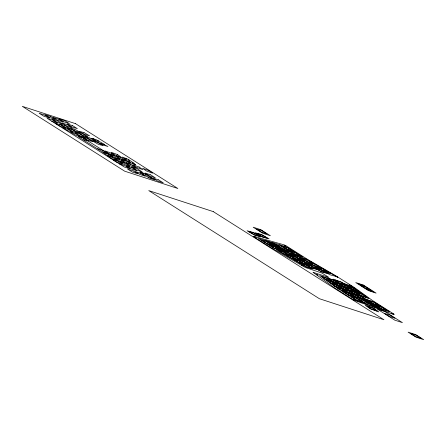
<?xml version="1.0" encoding="UTF-8"?>
<svg xmlns="http://www.w3.org/2000/svg" width="446" height="446" viewBox="0 0 446 446"><rect width="100%" height="100%" fill="white"/><g stroke="black" fill="none" stroke-linecap="round" stroke-linejoin="round"><path stroke-width="0.67" d="M256.015 237.59L254.404 236.826L256.076 237.562M316.353 274.424L318.004 275.21L316.342 274.446M349.558 285.033L351.214 285.797L349.553 285.066M355.25 300.431L353.656 299.64L355.306 300.403M275.756 244.971L276.135 245.032L274.229 244.007M283.701 250.005L284.08 250.061L282.173 249.035M370.498 302.444L370.871 302.5L368.965 301.474M378.442 307.478L378.816 307.534L376.909 306.508M80.52 135.985L85.253 137.273L79.672 134.04L74.945 132.752L113.63 157.053L119.98 159.373L116.356 156.775L110.006 154.455M83.575 139.726L88.302 141.02L82.727 137.786L77.994 136.493L101.287 151.25L107.637 153.569L104.013 150.971L97.663 148.652M282.82 251.438L276.381 249.682L306.742 267.277L313.181 269.033L280.919 250.34L287.358 252.096L321.516 271.893L327.955 273.649M291.154 254.292L297.588 256.049L329.85 274.747L336.29 276.503L337.784 277.317L305.928 258.903L299.489 257.147M288.512 254.738L294.951 256.495M283.974 254.081L290.407 255.837M298.742 258.691L305.181 260.447M296.105 259.137L302.539 260.893M308.978 262.649L315.411 264.406M291.561 258.479L298 260.235M306.335 263.09L312.774 264.846M303.693 263.536L310.132 265.292M322.241 268.62L317.48 267.316L323.088 270.566L324.677 271.001L325.285 271.352L324.158 271.045L326.89 272.623L331.11 273.777L329.644 272.751L326.232 271.424L327.816 271.854L322.207 268.603M299.154 262.878L305.588 264.634M313.923 267.488L320.362 269.245M323.055 270.544L327.788 271.837M311.286 267.935L317.719 269.691M51.769 121.251L57.4 123.085L52.728 120.125L47.098 118.29L124.3 166.988L129.925 168.817L125.254 165.856L119.628 164.028M272.829 242.802L265.169 240.31L281.861 250.886L274.201 248.389L258.306 238.32L265.967 240.818M273.772 243.745L270.978 242.752M274.351 244.113L275.935 244.965L275.45 244.809M276.024 245.172L274.229 244.586L274.742 244.91M271.001 243.694L276.626 245.523M272.495 244.642L278.12 246.471M287.637 249.827L295.297 252.325M273.119 245.345L280.774 247.837M274.976 246.209L280.601 248.043M275.673 246.655L281.303 248.483M281.716 248.779L279.413 247.87M267.845 244.363L275.5 246.855M283.16 249.347L290.814 251.845M282.29 249.141L283.879 250L283.394 249.838M283.968 250.206L279.023 248.595L276.771 247.168L278.07 247.591L277.563 247.268M279.475 249.375L287.129 251.867M295.587 254.861L303.241 257.359L287.347 247.29L272.032 242.301L289.515 253.378L297.175 255.87L279.692 244.793M355.936 295.263L348.276 292.771L365.759 303.849L373.419 306.341M349.073 293.273L341.413 290.781L357.307 300.849L364.967 303.347M365.976 299.266L373.637 301.764L389.531 311.832L374.211 306.842L353.55 293.752L361.21 296.25L381.871 309.34M359.911 297.783L367.565 300.275M368.513 301.217L363.568 299.606L367.627 301.78M354.637 296.802L362.291 299.294M369.087 301.58L370.671 302.438L370.191 302.276M347.774 294.812L355.429 297.304M370.765 302.644L368.97 302.059L369.478 302.382M365.742 301.162L371.367 302.996M366.439 301.608L372.064 303.436M366.266 301.808L381.581 306.798M368.92 303.18L374.545 305.008M370.414 304.122L376.039 305.956M376.457 306.246L374.149 305.343M377.032 306.614L378.615 307.467L378.136 307.311M378.71 307.673L376.19 306.854L376.463 307.032M343.091 283.16L351.732 286.315L368.993 298.681L360.351 295.525M335.676 280.891L327.035 277.735L347.992 292.749L339.345 289.599L319.62 275.461L328.267 278.616M338.14 282.658L346.787 285.808M331.963 281.27L340.61 284.42M351.571 288.835L353.7 289.616L354.096 289.894L352.585 289.342L356.137 291.394L360.329 292.626L356.187 290.658L355.791 290.374L357.926 291.154L354.297 288.556L347.947 286.237L351.593 288.852L357.948 291.171M324.549 278.995L333.195 282.151M343.074 286.187L351.721 289.342M336.897 284.799L345.538 287.954M354.185 291.11L362.832 294.265M329.483 282.53L338.129 285.685M348.003 289.722L356.649 292.877M341.826 288.333L350.472 291.489M334.416 286.064L343.058 289.22M352.937 293.256L361.583 296.412L341.859 282.279L333.212 279.124L355.401 295.023L346.759 291.868M320.652 268.191L320.044 267.834L321.588 268.258L318.857 266.675L314.636 265.526L319.096 267.767M364.516 286.672L364.008 286.349L365.804 286.934L363.551 285.507L358.606 283.896L362.665 286.07M369.188 289.632L373.748 291.968L368.803 290.357L366.551 288.93L367.85 289.354L367.337 289.03M372.304 304.741L372.811 305.064L371.512 304.64L375.337 306.664M269.852 242.384L270.125 242.557L268.832 242.133L272.891 244.308M352.167 287.776L351.771 287.497L354.169 288.211L352.072 286.979L346.397 284.91L350.077 287.018M313.12 272.383L335.554 288.517A2.871 0.362 24.7 0 0 335.816 288.696L352.591 299.322A2.871 0.362 24.7 0 0 355.947 300.922L393.311 314.33A2.871 0.362 24.7 0 0 393.651 313.928L372.672 300.632L354.419 287.553L336.078 275.935L307.679 259.466L286.956 246.337A2.871 0.362 24.7 0 0 283.277 244.625L254.086 236.391A2.871 0.362 24.7 0 0 254.019 236.876L270.789 247.502A2.871 0.362 24.7 0 0 271.112 247.697L305.415 267.55L321.94 273.041L328.886 277.418L313.131 272.372M284.208 245.2L285.847 245.991L284.208 245.2M301.568 265.069L303.208 265.861L301.568 265.069M391.61 313.243L393.249 314.034L391.627 313.243M64.492 125.242L59.764 123.955L65.339 127.188L70.072 128.476L64.492 125.242M59.954 124.585L55.22 123.297L60.801 126.53L65.534 127.818L59.954 124.585M74.727 129.201L69.994 127.907L75.575 131.141L80.302 132.434L74.727 129.201M84.01 132.607L79.276 131.314L84.857 134.547L89.585 135.835L84.01 132.607M72.085 129.641L67.352 128.353L72.932 131.587L77.66 132.875L72.085 129.641M67.547 128.989L62.814 127.695L68.394 130.929L73.122 132.217L67.547 128.989M82.315 133.599L77.587 132.306L83.162 135.539L87.895 136.833L82.315 133.599M75.134 133.387L70.401 132.094L75.982 135.328L80.715 136.621L75.134 133.387M93.37 138.7L91.659 138.338L96.046 140.546L94.457 140.111L100.038 143.344L102.234 144.13L101.142 143.835L102.836 144.911L107.988 146.528L103.182 144.203L104.771 144.638L99.19 141.404L96.994 140.618L98.505 141.031L96.832 139.96L93.37 138.7M89.908 137.998L85.175 136.705L90.755 139.938L95.483 141.231L89.908 137.998M87.265 138.438L82.532 137.151L88.113 140.384L92.846 141.672L87.265 138.438M97.496 142.397L92.768 141.109L98.343 144.337L103.076 145.63L97.496 142.397M261.518 234.501L255.084 232.745L262.672 237.144L269.111 238.9L261.518 234.501M253.473 232.517L247.034 230.76L254.627 235.159L261.066 236.915L253.473 232.517M261.674 234.852L256.941 233.565L262.521 236.798L267.249 238.086L261.674 234.852M253.623 232.868L248.896 231.574L254.476 234.808L259.204 236.101L253.623 232.868M287.508 252.442L282.781 251.154L288.361 254.387L293.089 255.675L287.508 252.442M282.97 251.789L278.243 250.496L283.818 253.729L288.551 255.023L282.97 251.789M297.744 256.4L293.011 255.112L298.591 258.34L303.319 259.633L297.744 256.4M307.026 259.806L302.299 258.513L307.874 261.746L312.607 263.04L307.026 259.806M295.101 256.846L290.374 255.552L295.949 258.786L300.682 260.074L295.101 256.846M290.563 256.188L285.83 254.895L291.411 258.128L296.138 259.421L290.563 256.188M305.332 260.798L300.604 259.511L306.185 262.744L310.912 264.032L305.332 260.798M302.695 261.245L297.961 259.951L303.542 263.185L308.27 264.478L302.695 261.245M298.151 260.587L293.423 259.299L298.998 262.527L303.732 263.82L298.151 260.587M312.925 265.197L308.197 263.909L313.772 267.143L318.505 268.431L312.925 265.197M310.282 265.643L305.555 264.35L311.13 267.583L315.863 268.877L310.282 265.643M305.744 264.985L301.011 263.697L306.592 266.931L311.319 268.219L305.744 264.985M320.518 269.596L315.785 268.308L321.365 271.542L326.093 272.829L320.518 269.596M75.519 123.659L22.3 106.338L124.657 171.18L177.876 188.507L75.519 123.659M64.731 120.654L59.106 118.82L63.778 121.78L69.403 123.614L64.731 120.654M50.688 116.473L45.063 114.644L49.735 117.599L55.36 119.433L50.688 116.473M58.666 119.166L53.035 117.337L57.707 120.297L63.338 122.126L58.666 119.166M44.778 115.09L39.153 113.256L43.825 116.216L49.45 118.045L44.778 115.09M72.681 125.688L67.051 123.854L71.722 126.815L77.353 128.649L72.681 125.688M57.841 121.005L52.215 119.171L56.887 122.132L62.512 123.966L57.841 121.005M67.407 124.707L61.777 122.873L66.448 125.833L72.079 127.668L67.407 124.707M137.39 168.833L131.765 166.999L136.437 169.959L142.062 171.788L137.39 168.833M131.96 167.746L126.329 165.918L131.001 168.878L136.632 170.707L131.96 167.746M150.614 174.849L144.983 173.015L149.655 175.975L155.286 177.809L150.614 174.849M142.073 172.602L139.921 171.989L143.986 174.157L142.096 173.544L146.767 176.505L149.165 177.441L147.866 177.017L149.176 177.96L155.063 180.056L150.503 177.72L152.393 178.333L147.721 175.373L145.324 174.436L147.119 175.022L145.836 174.091L142.073 172.602M133.203 170.89L127.573 169.062L132.245 172.022L137.875 173.851L133.203 170.89M140.702 173.288L135.071 171.454L139.743 174.414L145.374 176.242L140.702 173.288M158.559 179.883L152.933 178.049L157.605 181.009L163.23 182.843L158.559 179.883M213.288 211.621L148.741 190.604L319.414 298.731L383.961 319.743L213.288 211.621M260.843 229.701L253.183 227.209L262.722 233.252L270.376 235.744L260.843 229.701M262.259 230.911L256.634 229.082L261.306 232.043L266.931 233.871L262.259 230.911M287.971 247.993L282.34 246.164L287.012 249.124L292.643 250.953L287.971 247.993M273.448 243.51L267.823 241.682L279.648 249.169L285.273 251.003L273.448 243.51M281.9 246.51L276.275 244.676L280.947 247.636L286.572 249.47L281.9 246.51M267.383 242.027L261.752 240.193L266.424 243.154L272.054 244.988L267.383 242.027M295.915 253.027L290.29 251.198L294.962 254.159L300.587 255.987L295.915 253.027M275.327 247.062L269.702 245.228L274.374 248.188L279.999 250.022L275.327 247.062M290.641 252.046L285.016 250.212L289.688 253.172L295.313 255.006L290.641 252.046M363.401 285.072L355.741 282.574L368.457 290.63L376.112 293.122L363.401 285.072M366.406 287.285L360.781 285.457L365.452 288.417L371.078 290.246L366.406 287.285M361.037 296.451L355.412 294.616L360.084 297.577L365.709 299.411L361.037 296.451M355.763 295.469L350.138 293.635L354.81 296.596L360.435 298.43L355.763 295.469M348.9 293.479L343.275 291.645L347.947 294.605L353.572 296.439L348.9 293.479M374.255 302.466L368.63 300.637L373.302 303.598L378.927 305.426L374.255 302.466M367.392 300.481L361.767 298.647L373.592 306.14L379.217 307.969L367.392 300.481M356.845 298.513L351.219 296.679L355.891 299.64L361.516 301.474L356.845 298.513M364.505 301.005L358.879 299.177L363.551 302.132L369.177 303.966L364.505 301.005M382.205 307.5L376.575 305.672L381.246 308.632L386.877 310.461L382.205 307.5M384.943 311.57L377.283 309.078L394.766 320.156L402.426 322.648L384.943 311.57M390.328 315.3L384.703 313.466L389.375 316.426L395 318.26L390.328 315.3M415.756 334.628L408.096 332.136L416.04 337.17L423.7 339.662L415.756 334.628M416.374 335.336L410.749 333.508L415.421 336.462L421.046 338.297L416.374 335.336M117.605 154.628L111.255 152.315L114.878 154.907L121.228 157.226L117.605 154.628M126.079 158.408L122.176 157.059L126.346 159.339L124.211 158.559L127.835 161.157L130.366 162.216L128.337 161.474L129.189 162.244L135.668 164.764L132.055 162.695L134.19 163.476L130.566 160.878L128.035 159.813L129.502 160.348L128.621 159.573L126.079 158.408M111.428 153.24L105.072 150.926L108.696 153.519L115.051 155.838L111.428 153.24M122.538 158.163L116.183 155.844L119.807 158.441L126.162 160.761L122.538 158.163M108.947 154.506L102.591 152.186L106.215 154.784L112.57 157.103L108.947 154.506M127.467 161.697L121.117 159.378L124.741 161.976L131.091 164.295L127.467 161.697M121.29 160.309L114.934 157.99L118.558 160.588L124.913 162.907L121.29 160.309M139.197 167.06L132.841 164.741L136.465 167.339L142.82 169.658L139.197 167.06M148.953 170.595L142.597 168.276L146.221 170.874L152.577 173.193L148.953 170.595M113.875 158.04L107.525 155.721L111.149 158.319L117.499 160.632L113.875 158.04M132.401 165.232L126.045 162.913L129.669 165.511L136.024 167.83L132.401 165.232M126.218 163.844L119.868 161.524L123.492 164.122L129.842 166.442L126.218 163.844M118.809 161.569L112.453 159.255L116.077 161.848L122.433 164.167L118.809 161.569M341.363 282.329L335.013 280.01L338.637 282.608L344.987 284.922L341.363 282.329M335.186 280.941L328.83 278.622L332.454 281.22L338.809 283.533L335.186 280.941M327.771 278.666L321.421 276.347L325.045 278.945L331.395 281.264L327.771 278.666M346.297 285.858L339.941 283.545L343.565 286.137L349.92 288.456L346.297 285.858M340.114 284.47L333.764 282.156L337.388 284.749L343.738 287.068L340.114 284.47M332.705 282.201L326.349 279.882L329.973 282.48L336.329 284.799L332.705 282.201M351.225 289.393L344.875 287.073L348.499 289.671L354.849 291.991L351.225 289.393M345.048 288.005L338.692 285.685L342.316 288.283L348.672 290.602L345.048 288.005M362.955 294.756L356.599 292.437L360.223 295.035L366.579 297.354L362.955 294.756M337.633 285.735L331.283 283.416L334.907 286.014L341.257 288.333L337.633 285.735M356.159 292.927L349.803 290.608L353.427 293.206L359.783 295.525L356.159 292.927M349.976 291.539L343.626 289.22L347.25 291.818L353.6 294.137L349.976 291.539M342.567 289.27L336.212 286.951L339.835 289.549L346.191 291.862L342.567 289.27M373.882 308.376L365.241 305.22L370.169 308.755L378.816 311.91L373.882 308.376M373.391 308.426L367.036 306.112L370.659 308.704L377.015 311.024L373.391 308.426"/></g></svg>
